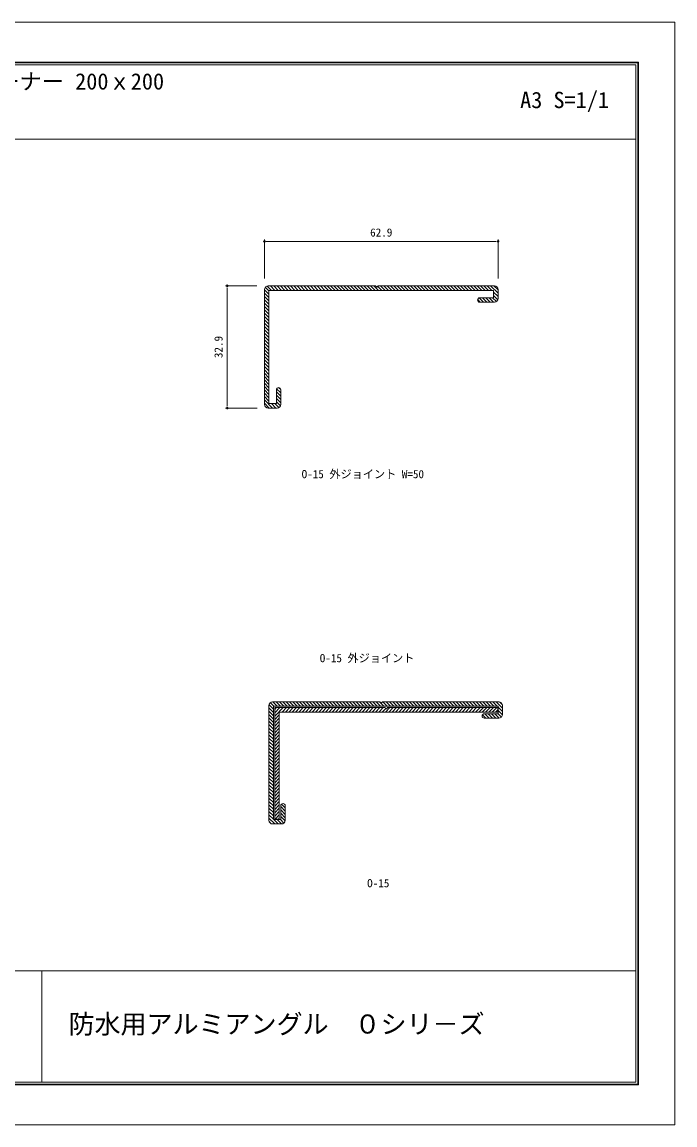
# Model space of a CAD drawing. Units: millimetres on the paper. Extents: x -210 to 210, y -149 to 148.
# Drawn here: x 34.2 to 210, y -148.5 to 148.5 of the extents above; entities that cross this region are included whole.
import ezdxf
from ezdxf.enums import TextEntityAlignment as Align

# ---------------------------------------------------------------- set-up
doc = ezdxf.new("R2010")
doc.units = ezdxf.units.MM
for name, color, linetype, lineweight in [('0-0_0', 7, 'Continuous', 9), ('0-1_1-1図枠', 3, 'Continuous', 18), ('0-3_2-1寸法', 7, 'Continuous', 9), ('0-4_Defpoints', 7, 'Continuous', 9), ('0-6_5-1実寸型', 1, 'Continuous', 18), ('0-7_6-1ハッチング', 6, 'Continuous', 18)]:
    doc.layers.add(name, color=color, linetype=linetype, lineweight=lineweight)
doc.layers.add('0-2_1-2図名', color=7, linetype='Continuous')
doc.layers.add('0-5_1-4文字', color=7, linetype='Continuous')
doc.styles.add('ＭＳ ゴシック', font='')
doc.styles.get('ＭＳ ゴシック').set_extended_font_data('MS Gothic')

# ---------------------------------------------------------------- blocks, each defined once
blk = doc.blocks.new('_Dot')
at = {"layer": '0-0_0'}
for p, q in [((-4, 0), (-8, 0)), ((2, 0), (-2, 0))]:
    blk.add_line(p, q, dxfattribs=at)
blk.add_circle((0, 0), 2, dxfattribs=at)

msp = doc.modelspace()

# ---------------------------------------------------------------- linework, layer by layer
at = {"layer": '0-1_1-1図枠'}
for p, q in [((-199.999, 137.496), (200.001, 137.496)), ((-199.499, 136.996), (199.501, 136.996)), ((199.501, 136.996), (199.501, -137.004)), ((200.001, 137.496), (200.001, -137.504)), ((-199.499, 116.996), (199.501, 116.996)), ((-199.499, -107.004), (199.501, -107.004)), ((39.501, -107.004), (39.501, -137.004)), ((-199.999, -137.504), (200.001, -137.504)), ((-199.499, -137.004), (199.501, -137.004))]:
    msp.add_line(p, q, dxfattribs=at)
at = {"layer": '0-3_2-1寸法'}
for p, q in [((99.473, 79.446), (99.473, 89.946)), ((161.373, 89.446), (100.473, 89.446)), ((162.373, 79.446), (162.373, 89.946)), ((97.424, 77.445), (88.973, 77.445)), ((89.473, 76.445), (89.473, 45.546)), ((97.473, 44.546), (88.973, 44.546))]:
    msp.add_line(p, q, dxfattribs=at)
at = {"layer": '0-4_Defpoints'}
for p, q in [((-200.199, 137.696), (200.201, 137.696)), ((-200.199, 137.696), (200.201, 137.696)), ((200.201, 137.696), (200.201, -137.704)), ((200.201, 137.696), (200.201, -137.704)), ((-200.199, -137.704), (200.201, -137.704)), ((-200.199, -137.704), (200.201, -137.704))]:
    msp.add_line(p, q, dxfattribs=at)
msp.add_lwpolyline([(-209.999, -148.504), (-209.999, 148.496), (210.001, 148.496), (210.001, -148.504)], close=True, dxfattribs=at)
at = {"layer": '0-6_5-1実寸型'}
for p, q in [((99.473, 76.446), (99.473, 45.546)), ((162.373, 74.046), (162.373, 76.446)), ((157.473, 73.046), (161.373, 73.046)), ((103.873, 45.546), (103.873, 49.446)), ((100.473, 44.546), (102.873, 44.546)), ((100.673, -35.554), (100.673, -66.454)), ((163.573, -37.954), (163.573, -35.554)), ((158.673, -38.954), (162.573, -38.954)), ((105.073, -66.454), (105.073, -62.554)), ((101.673, -67.454), (104.073, -67.454))]:
    msp.add_line(p, q, dxfattribs=at)
for points in [[(129.554, 77.239), (129.423, 77.446), (100.473, 77.446)], [(161.373, 77.446), (130.023, 77.446), (129.892, 77.239)], [(102.673, 49.446), (102.673, 45.746), (100.673, 45.746), (100.673, 76.246), (161.173, 76.246), (161.173, 74.246), (157.473, 74.246)], [(130.754, -34.761), (130.623, -34.554), (101.673, -34.554)], [(162.573, -34.554), (131.223, -34.554), (131.092, -34.761)], [(103.873, -62.554), (103.873, -66.254), (101.873, -66.254), (101.873, -35.754), (162.373, -35.754), (162.373, -37.754), (158.673, -37.754)], [(132.106, -36.345), (131.973, -36.134), (102.273, -36.134), (102.273, -66.134), (103.473, -66.134), (103.473, -37.334), (162.273, -37.334), (162.273, -36.134), (132.573, -36.134), (132.442, -36.341)]]:
    msp.add_lwpolyline(points, dxfattribs=at)
for centre, radius, start, end in [((100.473, 76.446), 1, 90, 180), ((129.723, 77.346), 0.2, 212.33353, 327.66647), ((161.373, 76.446), 1, 0, 90), ((157.473, 73.646), 0.6, 90, 270), ((161.373, 74.046), 1, 270, 0), ((103.273, 49.446), 0.6, 0, 180), ((100.473, 45.546), 1, 180, 270), ((102.873, 45.546), 1, 270, 0), ((101.673, -35.554), 1, 90, 180), ((130.923, -34.654), 0.2, 212.33353, 327.66647), ((162.573, -35.554), 1, 0, 90), ((132.273, -36.234), 0.2, 211.00272, 327.66647), ((158.673, -38.354), 0.6, 90, 270), ((162.573, -37.954), 1, 270, 0), ((104.473, -62.554), 0.6, 0, 180), ((101.673, -66.454), 1, 180, 270), ((104.073, -66.454), 1, 270, 0)]:
    msp.add_arc(centre, radius, start, end, dxfattribs=at)
at = {"layer": '0-7_6-1ハッチング'}
for p, q in [((101.405, 76.246), (100.234, 77.417)), ((102.303, 76.246), (101.103, 77.446)), ((103.201, 76.246), (102.001, 77.446)), ((104.099, 76.246), (102.899, 77.446)), ((104.997, 76.246), (103.797, 77.446)), ((105.895, 76.246), (104.695, 77.446)), ((106.793, 76.246), (105.593, 77.446)), ((107.691, 76.246), (106.491, 77.446)), ((108.589, 76.246), (107.389, 77.446)), ((109.487, 76.246), (108.287, 77.446)), ((110.385, 76.246), (109.185, 77.446)), ((111.283, 76.246), (110.083, 77.446)), ((112.181, 76.246), (110.981, 77.446)), ((113.079, 76.246), (111.879, 77.446)), ((113.977, 76.246), (112.777, 77.446)), ((114.875, 76.246), (113.675, 77.446)), ((115.773, 76.246), (114.573, 77.446)), ((116.671, 76.246), (115.471, 77.446)), ((117.569, 76.246), (116.369, 77.446)), ((118.467, 76.246), (117.267, 77.446)), ((119.366, 76.246), (118.166, 77.446)), ((120.264, 76.246), (119.064, 77.446)), ((121.162, 76.246), (119.962, 77.446)), ((122.06, 76.246), (120.86, 77.446)), ((122.958, 76.246), (121.758, 77.446)), ((123.856, 76.246), (122.656, 77.446)), ((124.754, 76.246), (123.554, 77.446)), ((125.652, 76.246), (124.452, 77.446)), ((126.55, 76.246), (125.35, 77.446)), ((127.448, 76.246), (126.248, 77.446)), ((128.346, 76.246), (127.146, 77.446)), ((129.244, 76.246), (128.044, 77.446)), ((130.142, 76.246), (128.942, 77.446)), ((131.04, 76.246), (129.952, 77.334)), ((131.938, 76.246), (130.738, 77.446)), ((132.836, 76.246), (131.636, 77.446)), ((133.734, 76.246), (132.534, 77.446)), ((134.632, 76.246), (133.432, 77.446)), ((135.53, 76.246), (134.33, 77.446)), ((136.428, 76.246), (135.228, 77.446)), ((137.326, 76.246), (136.126, 77.446)), ((138.224, 76.246), (137.024, 77.446)), ((139.122, 76.246), (137.922, 77.446)), ((140.02, 76.246), (138.82, 77.446)), ((140.918, 76.246), (139.718, 77.446)), ((141.816, 76.246), (140.616, 77.446)), ((142.714, 76.246), (141.514, 77.446)), ((143.612, 76.246), (142.412, 77.446)), ((144.51, 76.246), (143.31, 77.446)), ((145.408, 76.246), (144.208, 77.446)), ((146.306, 76.246), (145.106, 77.446)), ((147.204, 76.246), (146.004, 77.446)), ((148.102, 76.246), (146.902, 77.446)), ((149, 76.246), (147.8, 77.446)), ((149.898, 76.246), (148.698, 77.446)), ((150.796, 76.246), (149.596, 77.446)), ((151.694, 76.246), (150.494, 77.446)), ((152.592, 76.246), (151.392, 77.446)), ((153.49, 76.246), (152.29, 77.446)), ((154.389, 76.246), (153.189, 77.446)), ((155.287, 76.246), (154.087, 77.446)), ((156.185, 76.246), (154.985, 77.446)), ((157.083, 76.246), (155.883, 77.446)), ((157.981, 76.246), (156.781, 77.446)), ((158.879, 76.246), (157.679, 77.446)), ((159.777, 76.246), (158.577, 77.446)), ((160.675, 76.246), (159.475, 77.446)), ((162.373, 75.446), (160.373, 77.446)), ((162.373, 76.344), (161.271, 77.446)), ((100.673, 75.183), (99.473, 76.383)), ((100.673, 74.285), (99.473, 75.485)), ((100.673, 73.387), (99.473, 74.587)), ((100.673, 76.081), (99.688, 77.066)), ((162.373, 74.548), (161.173, 75.748)), ((162.314, 73.709), (161.173, 74.85)), ((100.673, 72.488), (99.473, 73.688)), ((100.673, 71.59), (99.473, 72.79)), ((100.673, 70.692), (99.473, 71.892)), ((157.589, 73.046), (156.882, 73.753)), ((158.487, 73.046), (157.309, 74.224)), ((159.385, 73.046), (158.185, 74.246)), ((160.283, 73.046), (159.083, 74.246)), ((161.181, 73.046), (159.981, 74.246)), ((161.917, 73.208), (160.879, 74.246)), ((100.673, 69.794), (99.473, 70.994)), ((100.673, 68.896), (99.473, 70.096)), ((100.673, 67.998), (99.473, 69.198)), ((100.673, 67.1), (99.473, 68.3)), ((100.673, 66.202), (99.473, 67.402)), ((100.673, 65.304), (99.473, 66.504)), ((100.673, 64.406), (99.473, 65.606)), ((100.673, 63.508), (99.473, 64.708)), ((100.673, 62.61), (99.473, 63.81)), ((100.673, 61.712), (99.473, 62.912)), ((100.673, 60.814), (99.473, 62.014)), ((100.673, 59.916), (99.473, 61.116)), ((100.673, 59.018), (99.473, 60.218)), ((100.673, 58.12), (99.473, 59.32)), ((100.673, 57.222), (99.473, 58.422)), ((100.673, 56.324), (99.473, 57.524)), ((100.673, 55.426), (99.473, 56.626)), ((100.673, 54.528), (99.473, 55.728)), ((100.673, 53.63), (99.473, 54.83)), ((100.673, 52.732), (99.473, 53.932)), ((100.673, 51.834), (99.473, 53.034)), ((100.673, 50.936), (99.473, 52.136)), ((100.673, 50.038), (99.473, 51.238)), ((100.673, 49.14), (99.473, 50.34)), ((100.673, 48.242), (99.473, 49.442)), ((100.673, 47.344), (99.473, 48.544)), ((100.673, 46.446), (99.473, 47.646)), ((103.873, 47.736), (102.673, 48.936)), ((103.873, 46.838), (102.673, 48.038)), ((103.873, 48.634), (102.756, 49.751)), ((103.865, 49.539), (103.366, 50.039)), ((101.674, 44.546), (99.473, 46.748)), ((100.776, 44.546), (99.473, 45.85)), ((102.572, 44.546), (101.372, 45.746)), ((103.349, 44.667), (102.27, 45.746)), ((103.873, 45.94), (102.673, 47.14)), ((103.783, 45.132), (102.673, 46.242)), ((101.873, -36.524), (100.695, -35.346)), ((102.001, -35.754), (101.033, -34.786)), ((102.899, -35.754), (101.699, -34.554)), ((103.797, -35.754), (102.597, -34.554)), ((104.695, -35.754), (103.495, -34.554)), ((105.593, -35.754), (104.393, -34.554)), ((106.491, -35.754), (105.291, -34.554)), ((107.389, -35.754), (106.189, -34.554)), ((108.287, -35.754), (107.087, -34.554)), ((109.185, -35.754), (107.985, -34.554)), ((110.083, -35.754), (108.883, -34.554)), ((110.981, -35.754), (109.781, -34.554)), ((111.879, -35.754), (110.679, -34.554)), ((112.777, -35.754), (111.577, -34.554)), ((113.675, -35.754), (112.475, -34.554)), ((114.573, -35.754), (113.373, -34.554)), ((115.471, -35.754), (114.271, -34.554)), ((116.369, -35.754), (115.169, -34.554)), ((117.267, -35.754), (116.067, -34.554)), ((118.166, -35.754), (116.966, -34.554)), ((119.064, -35.754), (117.864, -34.554)), ((119.962, -35.754), (118.762, -34.554)), ((120.86, -35.754), (119.66, -34.554)), ((121.758, -35.754), (120.558, -34.554)), ((122.656, -35.754), (121.456, -34.554)), ((123.554, -35.754), (122.354, -34.554)), ((124.452, -35.754), (123.252, -34.554)), ((125.35, -35.754), (124.15, -34.554)), ((126.248, -35.754), (125.048, -34.554)), ((127.146, -35.754), (125.946, -34.554)), ((128.044, -35.754), (126.844, -34.554)), ((128.942, -35.754), (127.742, -34.554)), ((129.84, -35.754), (128.64, -34.554)), ((130.738, -35.754), (129.538, -34.554)), ((131.636, -35.754), (130.436, -34.554)), ((132.534, -35.754), (131.334, -34.554)), ((133.432, -35.754), (132.232, -34.554)), ((134.33, -35.754), (133.13, -34.554)), ((135.228, -35.754), (134.028, -34.554)), ((136.126, -35.754), (134.926, -34.554)), ((137.024, -35.754), (135.824, -34.554)), ((137.922, -35.754), (136.722, -34.554)), ((138.82, -35.754), (137.62, -34.554)), ((139.718, -35.754), (138.518, -34.554)), ((140.616, -35.754), (139.416, -34.554)), ((141.514, -35.754), (140.314, -34.554)), ((142.412, -35.754), (141.212, -34.554)), ((143.31, -35.754), (142.11, -34.554)), ((144.208, -35.754), (143.008, -34.554)), ((145.106, -35.754), (143.906, -34.554)), ((146.004, -35.754), (144.804, -34.554)), ((146.902, -35.754), (145.702, -34.554)), ((147.8, -35.754), (146.6, -34.554)), ((148.698, -35.754), (147.498, -34.554)), ((149.596, -35.754), (148.396, -34.554)), ((150.494, -35.754), (149.294, -34.554)), ((151.392, -35.754), (150.192, -34.554)), ((152.29, -35.754), (151.09, -34.554)), ((153.189, -35.754), (151.989, -34.554)), ((154.087, -35.754), (152.887, -34.554)), ((154.985, -35.754), (153.785, -34.554)), ((155.883, -35.754), (154.683, -34.554)), ((156.781, -35.754), (155.581, -34.554)), ((157.679, -35.754), (156.479, -34.554)), ((158.577, -35.754), (157.377, -34.554)), ((159.475, -35.754), (158.275, -34.554)), ((160.373, -35.754), (159.173, -34.554)), ((161.271, -35.754), (160.071, -34.554)), ((162.169, -35.754), (160.969, -34.554)), ((163.573, -36.26), (161.867, -34.554)), ((163.549, -35.339), (162.788, -34.578)), ((101.873, -37.422), (100.673, -36.222)), ((101.873, -38.32), (100.673, -37.12)), ((101.873, -39.218), (100.673, -38.018)), ((102.273, -36.592), (102.73, -36.134)), ((102.273, -37.49), (103.628, -36.134)), ((102.273, -38.388), (104.527, -36.134)), ((102.273, -39.286), (103.473, -38.086)), ((104.225, -37.334), (105.425, -36.134)), ((105.123, -37.334), (106.323, -36.134)), ((106.021, -37.334), (107.221, -36.134)), ((106.919, -37.334), (108.119, -36.134)), ((107.817, -37.334), (109.017, -36.134)), ((108.715, -37.334), (109.915, -36.134)), ((109.613, -37.334), (110.813, -36.134)), ((110.511, -37.334), (111.711, -36.134)), ((111.409, -37.334), (112.609, -36.134)), ((112.307, -37.334), (113.507, -36.134)), ((113.205, -37.334), (114.405, -36.134)), ((114.103, -37.334), (115.303, -36.134)), ((115.001, -37.334), (116.201, -36.134)), ((115.899, -37.334), (117.099, -36.134)), ((116.797, -37.334), (117.997, -36.134)), ((117.695, -37.334), (118.895, -36.134)), ((118.593, -37.334), (119.793, -36.134)), ((119.491, -37.334), (120.691, -36.134)), ((120.389, -37.334), (121.589, -36.134)), ((121.287, -37.334), (122.487, -36.134)), ((122.185, -37.334), (123.385, -36.134)), ((123.083, -37.334), (124.283, -36.134)), ((123.981, -37.334), (125.181, -36.134)), ((124.879, -37.334), (126.079, -36.134)), ((125.777, -37.334), (126.977, -36.134)), ((126.675, -37.334), (127.875, -36.134)), ((127.573, -37.334), (128.773, -36.134)), ((128.471, -37.334), (129.671, -36.134)), ((129.369, -37.334), (130.569, -36.134)), ((130.267, -37.334), (131.467, -36.134)), ((131.165, -37.334), (132.128, -36.372)), ((132.063, -37.334), (133.263, -36.134)), ((132.961, -37.334), (134.161, -36.134)), ((133.859, -37.334), (135.059, -36.134)), ((134.757, -37.334), (135.957, -36.134)), ((135.655, -37.334), (136.855, -36.134)), ((136.553, -37.334), (137.753, -36.134)), ((137.451, -37.334), (138.651, -36.134)), ((138.35, -37.334), (139.55, -36.134)), ((139.248, -37.334), (140.448, -36.134)), ((140.146, -37.334), (141.346, -36.134)), ((141.044, -37.334), (142.244, -36.134)), ((141.942, -37.334), (143.142, -36.134)), ((142.84, -37.334), (144.04, -36.134)), ((143.738, -37.334), (144.938, -36.134)), ((144.636, -37.334), (145.836, -36.134)), ((145.534, -37.334), (146.734, -36.134)), ((146.432, -37.334), (147.632, -36.134)), ((147.33, -37.334), (148.53, -36.134)), ((148.228, -37.334), (149.428, -36.134)), ((149.126, -37.334), (150.326, -36.134)), ((150.024, -37.334), (151.224, -36.134)), ((150.922, -37.334), (152.122, -36.134)), ((151.82, -37.334), (153.02, -36.134)), ((152.718, -37.334), (153.918, -36.134)), ((153.616, -37.334), (154.816, -36.134)), ((154.514, -37.334), (155.714, -36.134)), ((155.412, -37.334), (156.612, -36.134)), ((156.31, -37.334), (157.51, -36.134)), ((157.208, -37.334), (158.408, -36.134)), ((158.106, -37.334), (159.306, -36.134)), ((159.083, -38.954), (158.164, -38.036)), ((159.981, -38.954), (158.781, -37.754)), ((159.004, -37.334), (160.204, -36.134)), ((160.879, -38.954), (159.679, -37.754)), ((159.902, -37.334), (161.102, -36.134)), ((161.777, -38.954), (160.577, -37.754)), ((160.8, -37.334), (162, -36.134)), ((162.67, -38.95), (161.475, -37.754)), ((161.698, -37.334), (162.273, -36.759)), ((163.573, -37.158), (162.373, -35.958)), ((163.568, -38.051), (162.373, -36.856)), ((163.28, -38.661), (162.373, -37.754)), ((101.873, -40.116), (100.673, -38.916)), ((101.873, -41.014), (100.673, -39.814)), ((101.873, -41.912), (100.673, -40.712)), ((102.273, -40.184), (103.473, -38.984)), ((102.273, -41.082), (103.473, -39.882)), ((102.273, -41.98), (103.473, -40.78)), ((101.873, -42.81), (100.673, -41.61)), ((101.873, -43.708), (100.673, -42.508)), ((101.873, -44.606), (100.673, -43.406)), ((101.873, -45.504), (100.673, -44.304)), ((102.273, -42.878), (103.473, -41.678)), ((102.273, -43.776), (103.473, -42.576)), ((102.273, -44.674), (103.473, -43.474)), ((102.273, -45.572), (103.473, -44.372)), ((101.873, -46.402), (100.673, -45.202)), ((101.873, -47.3), (100.673, -46.1)), ((101.873, -48.198), (100.673, -46.998)), ((102.273, -46.47), (103.473, -45.27)), ((102.273, -47.368), (103.473, -46.168)), ((102.273, -48.266), (103.473, -47.066)), ((101.873, -49.096), (100.673, -47.896)), ((101.873, -49.994), (100.673, -48.794)), ((101.873, -50.892), (100.673, -49.692)), ((102.273, -49.164), (103.473, -47.964)), ((102.273, -50.062), (103.473, -48.862)), ((102.273, -50.96), (103.473, -49.76)), ((101.873, -51.79), (100.673, -50.59)), ((101.873, -52.688), (100.673, -51.488)), ((101.873, -53.586), (100.673, -52.386)), ((101.873, -54.484), (100.673, -53.284)), ((102.273, -51.858), (103.473, -50.658)), ((102.273, -52.756), (103.473, -51.556)), ((102.273, -53.654), (103.473, -52.454)), ((102.273, -54.552), (103.473, -53.352)), ((101.873, -55.382), (100.673, -54.182)), ((101.873, -56.28), (100.673, -55.08)), ((101.873, -57.179), (100.673, -55.979)), ((102.273, -55.45), (103.473, -54.25)), ((102.273, -56.348), (103.473, -55.148)), ((102.273, -57.246), (103.473, -56.046)), ((101.873, -58.077), (100.673, -56.877)), ((101.873, -58.975), (100.673, -57.775)), ((101.873, -59.873), (100.673, -58.673)), ((102.273, -58.144), (103.473, -56.944)), ((102.273, -59.042), (103.473, -57.842)), ((102.273, -59.94), (103.473, -58.74)), ((101.873, -60.771), (100.673, -59.571)), ((101.873, -61.669), (100.673, -60.469)), ((101.873, -62.567), (100.673, -61.367)), ((101.873, -63.465), (100.673, -62.265)), ((102.273, -60.838), (103.473, -59.638)), ((102.273, -61.736), (103.473, -60.536)), ((102.273, -62.634), (103.473, -61.434)), ((102.273, -63.532), (103.473, -62.332)), ((105.073, -63.073), (104.091, -62.091)), ((101.873, -64.363), (100.673, -63.163)), ((101.873, -65.261), (100.673, -64.061)), ((101.873, -66.159), (100.673, -64.959)), ((102.273, -64.43), (103.473, -63.23)), ((102.273, -65.328), (103.473, -64.128)), ((102.365, -66.134), (103.473, -65.026)), ((105.073, -63.971), (103.873, -62.771)), ((105.073, -64.869), (103.873, -63.669)), ((105.073, -65.767), (103.873, -64.567)), ((102.27, -67.454), (100.673, -65.857)), ((101.3, -67.382), (100.745, -66.827)), ((103.168, -67.454), (101.968, -66.254)), ((104.066, -67.454), (102.866, -66.254)), ((103.263, -66.134), (103.473, -65.924)), ((104.723, -67.214), (103.764, -66.254)), ((105.054, -66.646), (103.873, -65.465))]:
    msp.add_line(p, q, dxfattribs=at)

# ---------------------------------------------------------------- block references
at = {"layer": '0-3_2-1寸法', "xscale": 0.125, "yscale": 0.125}
for p, rotation in [((99.473, 89.446), 180), ((89.473, 77.445), 90), ((89.473, 44.546), 270)]:
    msp.add_blockref('_Dot', p, dxfattribs=dict(at, rotation=rotation))
msp.add_blockref('_Dot', (162.373, 89.446), dxfattribs=at)

# ---------------------------------------------------------------- texts
at = {"layer": '0-2_1-2図名', "style": 'ＭＳ ゴシック'}
msp.add_text('防水用アルミアングル\u3000０シリ－ズ', height=5.132, dxfattribs=at).set_placement((46.729, -125.433), align=Align.BOTTOM_LEFT)
at = {"layer": '0-3_2-1寸法', "style": 'ＭＳ ゴシック'}
for s, p in [('62.9', (127.923, 90.071)), ('O-15 外ジョイント W=50', (109.481, 24.996)), ('O-15 外ジョイント', (114.354, -24.554)), ('O-15', (127.124, -85.16))]:
    msp.add_text(s, height=2.199, dxfattribs=at).set_placement(p, align=Align.BOTTOM_LEFT)
msp.add_text('32.9', height=2.199, rotation=90, dxfattribs=at).set_placement((88.848, 57.996), align=Align.BOTTOM_LEFT)
at = {"layer": '0-5_1-4文字', "style": 'ＭＳ ゴシック'}
for s, p in [('コーナー 200ｘ200', (21.501, 128.996)), ('A3 S=1/1', (168.313, 123.996))]:
    msp.add_text(s, height=4.399, dxfattribs=at).set_placement(p, align=Align.BOTTOM_LEFT)

doc.saveas('drawing.dxf')
